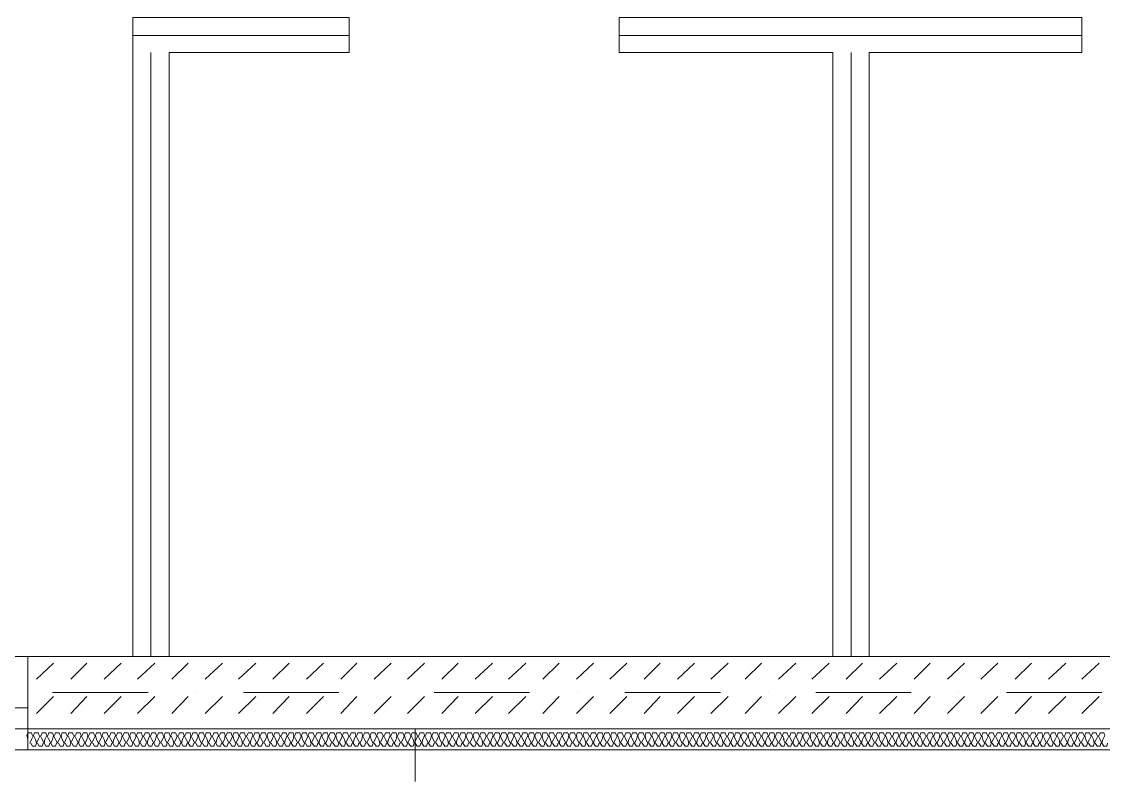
# Model space of a CAD drawing. Header units: millimetres. Extents: x 440 to 72591, y -28954 to 25941.
# Drawn here: x 21441 to 25041, y 6913 to 9442 of the extents above; entities that cross this region are included whole.
import ezdxf

# ---------------------------------------------------------------- set-up
doc = ezdxf.new("R2010")
doc.units = ezdxf.units.MM
doc.layers.add('podkład', color=7, linetype='Continuous')

msp = doc.modelspace()

# ---------------------------------------------------------------- linework, layer by layer
at = {"layer": 'podkład', "color": 7, "lineweight": 5, "transparency": 33554572}
for points in [[(18480.1, 7658.9), (18480.1, 7585.8), (19210.3, 7585.8), (19210.3, 7516), (20000.9, 7516), (20000.9, 7017.5), (26779.8, 7017.5), (26779.8, 13018.4), (27179.8, 13018.4), (27179.8, 21197.5), (22941.1, 21197.5)], [(20661.4, 7328.7), (21461.5, 7328.7)], [(20661.4, 7157.2), (21461.5, 7157.2)], [(21391.6, 7157.2), (21391.6, 7087.4), (21461.5, 7087.4), (21461.5, 7017.5), (21061.4, 7017.5)]]:
    msp.add_lwpolyline(points, dxfattribs=at)
at = {"layer": 'podkład', "color": 1, "lineweight": 5, "transparency": 33554572}
for points in [[(23531.7, 15126.7), (26871.9, 15126.7), (26871.9, 20886.3), (22941.1, 20886.3), (22941.1, 21127.6), (27110, 21127.6), (27110, 13088.3), (26709.9, 13088.3), (26709.9, 7087.4), (21461.5, 7087.4), (21461.5, 7328.7), (26471.8, 7328.7), (26471.8, 13088.3), (23280.8, 13085.1), (23280.8, 12764.4), (22442.6, 12764.4), (22442.6, 13085.1), (21810.7, 13088.3)], [(21931.4, 7328.7), (21931.4, 9338.5), (22531.5, 9338.5), (22531.5, 9456), (21810.7, 9456), (21810.7, 7328.7)], [(24141.3, 7328.7), (24141.3, 9338.5), (23430, 9338.5), (23430, 9456), (24970, 9456), (24970, 9338.5), (24261.9, 9338.5), (24261.9, 7328.7)]]:
    msp.add_lwpolyline(points, dxfattribs=at)
at = {"layer": 'podkład', "color": 8, "lineweight": 5, "true_color": 0x808080, "transparency": 33554572}
for points in [[(21810.7, 9395.7), (22531.5, 9395.7)], [(23430, 9395.7), (24970, 9395.7)], [(21871.1, 9338.5), (21871.1, 7328.7)], [(24201.6, 9338.5), (24201.6, 7328.7)], [(21490.1, 7252.5), (21547.2, 7306.4)], [(21604.4, 7252.5), (21658.3, 7306.4)], [(21715.5, 7252.5), (21772.6, 7306.4)], [(21826.6, 7252.5), (21883.8, 7306.4)], [(21940.9, 7252.5), (21994.9, 7306.4)], [(22052.1, 7252.5), (22109.2, 7306.4)], [(22163.2, 7252.5), (22220.3, 7306.4)], [(22277.5, 7252.5), (22331.5, 7306.4)], [(22388.6, 7252.5), (22445.8, 7306.4)], [(22502.9, 7252.5), (22556.9, 7306.4)], [(22614, 7252.5), (22671.2, 7306.4)], [(22725.2, 7252.5), (22782.3, 7306.4)], [(22839.5, 7252.5), (22893.5, 7306.4)], [(22950.6, 7252.5), (23007.8, 7306.4)], [(23061.7, 7252.5), (23118.9, 7306.4)], [(23176, 7252.5), (23230, 7306.4)], [(23287.2, 7252.5), (23344.3, 7306.4)], [(23398.3, 7252.5), (23455.4, 7306.4)], [(23512.6, 7252.5), (23566.6, 7306.4)], [(23623.7, 7252.5), (23680.9, 7306.4)], [(23734.9, 7252.5), (23792, 7306.4)], [(23849.2, 7252.5), (23903.1, 7306.4)], [(23960.3, 7252.5), (24017.4, 7306.4)], [(24071.4, 7252.5), (24128.6, 7306.4)], [(24185.7, 7252.5), (24239.7, 7306.4)], [(24296.8, 7252.5), (24354, 7306.4)], [(24411.2, 7252.5), (24465.1, 7306.4)], [(24522.3, 7252.5), (24579.4, 7306.4)], [(24633.4, 7252.5), (24690.6, 7306.4)], [(24747.7, 7252.5), (24801.7, 7306.4)], [(24858.8, 7252.5), (24916, 7306.4)], [(24970, 7252.5), (25027.1, 7306.4)], [(21490.1, 7138.2), (21547.2, 7195.3)], [(21604.4, 7138.2), (21658.3, 7195.3)], [(21715.5, 7138.2), (21772.6, 7195.3)], [(21826.6, 7138.2), (21883.8, 7195.3)], [(21940.9, 7138.2), (21994.9, 7195.3)], [(22052.1, 7138.2), (22109.2, 7195.3)], [(22163.2, 7138.2), (22220.3, 7195.3)], [(22277.5, 7138.2), (22331.5, 7195.3)], [(22388.6, 7138.2), (22445.8, 7195.3)], [(22502.9, 7138.2), (22556.9, 7195.3)], [(22614, 7138.2), (22671.2, 7195.3)], [(22725.2, 7138.2), (22782.3, 7195.3)], [(22839.5, 7138.2), (22893.5, 7195.3)], [(22950.6, 7138.2), (23007.8, 7195.3)], [(23061.7, 7138.2), (23118.9, 7195.3)], [(23176, 7138.2), (23230, 7195.3)], [(23287.2, 7138.2), (23344.3, 7195.3)], [(23398.3, 7138.2), (23455.4, 7195.3)], [(23512.6, 7138.2), (23566.6, 7195.3)], [(23623.7, 7138.2), (23680.9, 7195.3)], [(23734.9, 7138.2), (23792, 7195.3)], [(23849.2, 7138.2), (23903.1, 7195.3)], [(23960.3, 7138.2), (24017.4, 7195.3)], [(24071.4, 7138.2), (24128.6, 7195.3)], [(24185.7, 7138.2), (24239.7, 7195.3)], [(24296.8, 7138.2), (24354, 7195.3)], [(24411.2, 7138.2), (24465.1, 7195.3)], [(24522.3, 7138.2), (24579.4, 7195.3)], [(24633.4, 7138.2), (24690.6, 7195.3)], [(24747.7, 7138.2), (24801.7, 7195.3)], [(24858.8, 7138.2), (24916, 7195.3)], [(24970, 7138.2), (25027.1, 7195.3)]]:
    msp.add_lwpolyline(points, dxfattribs=at)
at = {"layer": 'podkład', "color": 6, "lineweight": 5, "transparency": 33554572}
for points in [[(21544, 7208), (21861.5, 7208)], [(22020.3, 7208), (22020.3, 7208)], [(22179.1, 7208), (22496.6, 7208)], [(22655.3, 7208), (22655.3, 7208)], [(22814.1, 7208), (23131.6, 7208)], [(23290.3, 7208), (23290.3, 7208)], [(23449.1, 7208), (23766.6, 7208)], [(23925.4, 7208), (23925.4, 7208)], [(24084.1, 7208), (24401.6, 7208)], [(24560.4, 7208), (24560.4, 7208)], [(24719.1, 7208), (25036.6, 7208)]]:
    msp.add_lwpolyline(points, dxfattribs=at)
at = {"layer": 'podkład', "color": 4, "lineweight": 5, "transparency": 33554572}
for points in [[(21461.5, 7052.4), (21458.3, 7065.1), (21461.5, 7074.7), (21474.2, 7074.7), (21477.4, 7065.1)], [(21471, 7039.7), (21477.4, 7030.2), (21486.9, 7030.2), (21490.1, 7039.7), (21486.9, 7052.4), (21480.5, 7065.1), (21474.2, 7052.4), (21467.8, 7039.7)], [(21499.6, 7065.1), (21496.4, 7074.7), (21483.7, 7074.7), (21480.5, 7065.1)], [(21534.5, 7039.7), (21531.3, 7030.2), (21521.8, 7030.2), (21515.5, 7039.7), (21509.1, 7052.4), (21502.8, 7065.1), (21496.4, 7052.4), (21490.1, 7039.7)], [(21515.5, 7039.7), (21518.6, 7052.4), (21525, 7065.1), (21521.8, 7074.7), (21509.1, 7074.7), (21505.9, 7065.1)], [(21525, 7065.1), (21531.3, 7052.4), (21537.7, 7039.7), (21544, 7030.2), (21553.6, 7030.2), (21556.7, 7039.7)], [(21537.7, 7039.7), (21544, 7052.4), (21547.2, 7065.1), (21544, 7074.7), (21531.3, 7074.7), (21528.2, 7065.1)], [(21547.2, 7065.1), (21553.6, 7052.4), (21559.9, 7039.7), (21566.3, 7052.4), (21572.6, 7065.1), (21575.8, 7052.4), (21582.1, 7039.7), (21579, 7030.2), (21569.4, 7030.2), (21563.1, 7039.7)], [(21569.4, 7065.1), (21566.3, 7074.7), (21553.6, 7074.7), (21550.4, 7065.1)], [(21591.7, 7065.1), (21588.5, 7074.7), (21575.8, 7074.7), (21572.6, 7065.1)], [(21585.3, 7039.7), (21591.7, 7030.2), (21601.2, 7030.2), (21604.4, 7039.7), (21601.2, 7052.4), (21594.8, 7065.1), (21588.5, 7052.4), (21582.1, 7039.7)], [(21613.9, 7065.1), (21610.7, 7074.7), (21598, 7074.7), (21594.8, 7065.1)], [(21648.8, 7039.7), (21645.6, 7030.2), (21636.1, 7030.2), (21629.8, 7039.7), (21623.4, 7052.4), (21617.1, 7065.1), (21610.7, 7052.4), (21604.4, 7039.7)], [(21629.8, 7039.7), (21632.9, 7052.4), (21639.3, 7065.1), (21636.1, 7074.7), (21623.4, 7074.7), (21620.2, 7065.1)], [(21639.3, 7065.1), (21645.6, 7052.4), (21652, 7039.7), (21658.3, 7030.2), (21667.9, 7030.2), (21671, 7039.7)], [(21652, 7039.7), (21658.3, 7052.4), (21661.5, 7065.1), (21658.3, 7074.7), (21645.6, 7074.7), (21642.5, 7065.1)], [(21661.5, 7065.1), (21667.9, 7052.4), (21674.2, 7039.7), (21680.6, 7052.4), (21686.9, 7065.1), (21690.1, 7052.4), (21696.4, 7039.7), (21693.3, 7030.2), (21683.7, 7030.2), (21677.4, 7039.7)], [(21683.7, 7065.1), (21680.6, 7074.7), (21667.9, 7074.7), (21664.7, 7065.1)], [(21706, 7065.1), (21702.8, 7074.7), (21690.1, 7074.7), (21686.9, 7065.1)], [(21699.6, 7039.7), (21706, 7030.2), (21715.5, 7030.2), (21718.7, 7039.7), (21715.5, 7052.4), (21709.1, 7065.1), (21702.8, 7052.4), (21696.4, 7039.7)], [(21728.2, 7065.1), (21725, 7074.7), (21712.3, 7074.7), (21709.1, 7065.1)], [(21763.1, 7039.7), (21759.9, 7030.2), (21750.4, 7030.2), (21744.1, 7039.7), (21737.7, 7052.4), (21731.4, 7065.1), (21725, 7052.4), (21718.7, 7039.7)], [(21744.1, 7039.7), (21747.2, 7052.4), (21753.6, 7065.1), (21750.4, 7074.7), (21737.7, 7074.7), (21734.5, 7065.1)], [(21753.6, 7065.1), (21759.9, 7052.4), (21766.3, 7039.7), (21772.6, 7030.2), (21782.2, 7030.2), (21785.3, 7039.7)], [(21766.3, 7039.7), (21772.6, 7052.4), (21775.8, 7065.1), (21772.6, 7074.7), (21759.9, 7074.7), (21756.8, 7065.1)], [(21775.8, 7065.1), (21782.2, 7052.4), (21788.5, 7039.7), (21794.9, 7052.4), (21801.2, 7065.1), (21804.4, 7052.4), (21810.7, 7039.7), (21807.6, 7030.2), (21798, 7030.2), (21791.7, 7039.7)], [(21798, 7065.1), (21794.9, 7074.7), (21782.2, 7074.7), (21779, 7065.1)], [(21820.3, 7065.1), (21817.1, 7074.7), (21804.4, 7074.7), (21801.2, 7065.1)], [(21813.9, 7039.7), (21820.3, 7030.2), (21829.8, 7030.2), (21833, 7039.7), (21829.8, 7052.4), (21823.4, 7065.1), (21817.1, 7052.4), (21810.7, 7039.7)], [(21842.5, 7065.1), (21839.3, 7074.7), (21826.6, 7074.7), (21823.4, 7065.1)], [(21877.4, 7039.7), (21874.2, 7030.2), (21864.7, 7030.2), (21858.4, 7039.7), (21852, 7052.4), (21845.7, 7065.1), (21839.3, 7052.4), (21833, 7039.7)], [(21858.4, 7039.7), (21861.5, 7052.4), (21867.9, 7065.1), (21864.7, 7074.7), (21852, 7074.7), (21848.8, 7065.1)], [(21867.9, 7065.1), (21874.2, 7052.4), (21880.6, 7039.7), (21886.9, 7030.2), (21896.5, 7030.2), (21899.6, 7039.7)], [(21880.6, 7039.7), (21886.9, 7052.4), (21890.1, 7065.1), (21886.9, 7074.7), (21874.2, 7074.7), (21871.1, 7065.1)], [(21890.1, 7065.1), (21896.5, 7052.4), (21902.8, 7039.7), (21909.2, 7052.4), (21915.5, 7065.1), (21918.7, 7052.4), (21925, 7039.7), (21921.9, 7030.2), (21912.3, 7030.2), (21906, 7039.7)], [(21912.3, 7065.1), (21909.2, 7074.7), (21896.5, 7074.7), (21893.3, 7065.1)], [(21934.6, 7065.1), (21931.4, 7074.7), (21918.7, 7074.7), (21915.5, 7065.1)], [(21928.2, 7039.7), (21934.6, 7030.2), (21944.1, 7030.2), (21947.3, 7039.7), (21944.1, 7052.4), (21937.7, 7065.1), (21931.4, 7052.4), (21925, 7039.7)], [(21956.8, 7065.1), (21953.6, 7074.7), (21940.9, 7074.7), (21937.7, 7065.1)], [(21991.7, 7039.7), (21988.6, 7030.2), (21979, 7030.2), (21972.7, 7039.7), (21966.3, 7052.4), (21960, 7065.1), (21953.6, 7052.4), (21947.3, 7039.7)], [(21972.7, 7039.7), (21975.9, 7052.4), (21982.2, 7065.1), (21979, 7074.7), (21966.3, 7074.7), (21963.2, 7065.1)], [(21982.2, 7065.1), (21988.6, 7052.4), (21994.9, 7039.7), (22001.3, 7030.2), (22010.8, 7030.2), (22014, 7039.7)], [(21994.9, 7039.7), (22001.3, 7052.4), (22004.4, 7065.1), (22001.3, 7074.7), (21988.6, 7074.7), (21985.4, 7065.1)], [(22004.4, 7065.1), (22010.8, 7052.4), (22017.1, 7039.7), (22023.5, 7052.4), (22029.8, 7065.1), (22033, 7052.4), (22039.4, 7039.7), (22036.2, 7030.2), (22026.7, 7030.2), (22020.3, 7039.7)], [(22026.7, 7065.1), (22023.5, 7074.7), (22010.8, 7074.7), (22007.6, 7065.1)], [(22048.9, 7065.1), (22045.7, 7074.7), (22033, 7074.7), (22029.8, 7065.1)], [(22042.5, 7039.7), (22048.9, 7030.2), (22058.4, 7030.2), (22061.6, 7039.7), (22058.4, 7052.4), (22052.1, 7065.1), (22045.7, 7052.4), (22039.4, 7039.7)], [(22071.1, 7065.1), (22067.9, 7074.7), (22055.2, 7074.7), (22052.1, 7065.1)], [(22106, 7039.7), (22102.9, 7030.2), (22093.3, 7030.2), (22087, 7039.7), (22080.6, 7052.4), (22074.3, 7065.1), (22067.9, 7052.4), (22061.6, 7039.7)], [(22087, 7039.7), (22090.2, 7052.4), (22096.5, 7065.1), (22093.3, 7074.7), (22080.6, 7074.7), (22077.5, 7065.1)], [(22096.5, 7065.1), (22102.9, 7052.4), (22109.2, 7039.7), (22115.6, 7030.2), (22125.1, 7030.2), (22128.3, 7039.7)], [(22109.2, 7039.7), (22115.6, 7052.4), (22118.7, 7065.1), (22115.6, 7074.7), (22102.9, 7074.7), (22099.7, 7065.1)], [(22118.7, 7065.1), (22125.1, 7052.4), (22131.4, 7039.7), (22137.8, 7052.4), (22144.1, 7065.1), (22147.3, 7052.4), (22153.7, 7039.7), (22150.5, 7030.2), (22141, 7030.2), (22134.6, 7039.7)], [(22141, 7065.1), (22137.8, 7074.7), (22125.1, 7074.7), (22121.9, 7065.1)], [(22163.2, 7065.1), (22160, 7074.7), (22147.3, 7074.7), (22144.1, 7065.1)], [(22156.8, 7039.7), (22163.2, 7030.2), (22172.7, 7030.2), (22175.9, 7039.7), (22172.7, 7052.4), (22166.4, 7065.1), (22160, 7052.4), (22153.7, 7039.7)], [(22185.4, 7065.1), (22182.2, 7074.7), (22169.5, 7074.7), (22166.4, 7065.1)], [(22220.3, 7039.7), (22217.2, 7030.2), (22207.6, 7030.2), (22201.3, 7039.7), (22194.9, 7052.4), (22188.6, 7065.1), (22182.2, 7052.4), (22175.9, 7039.7)], [(22201.3, 7039.7), (22204.5, 7052.4), (22210.8, 7065.1), (22207.6, 7074.7), (22194.9, 7074.7), (22191.8, 7065.1)], [(22210.8, 7065.1), (22217.2, 7052.4), (22223.5, 7039.7), (22229.9, 7030.2), (22239.4, 7030.2), (22242.6, 7039.7)], [(22223.5, 7039.7), (22229.9, 7052.4), (22233, 7065.1), (22229.9, 7074.7), (22217.2, 7074.7), (22214, 7065.1)], [(22233, 7065.1), (22239.4, 7052.4), (22245.7, 7039.7), (22252.1, 7052.4), (22258.4, 7065.1), (22261.6, 7052.4), (22268, 7039.7), (22264.8, 7030.2), (22255.3, 7030.2), (22248.9, 7039.7)], [(22255.3, 7065.1), (22252.1, 7074.7), (22239.4, 7074.7), (22236.2, 7065.1)], [(22277.5, 7065.1), (22274.3, 7074.7), (22261.6, 7074.7), (22258.4, 7065.1)], [(22271.1, 7039.7), (22277.5, 7030.2), (22287, 7030.2), (22290.2, 7039.7), (22287, 7052.4), (22280.7, 7065.1), (22274.3, 7052.4), (22268, 7039.7)], [(22299.7, 7065.1), (22296.5, 7074.7), (22283.8, 7074.7), (22280.7, 7065.1)], [(22334.6, 7039.7), (22331.5, 7030.2), (22321.9, 7030.2), (22315.6, 7039.7), (22309.2, 7052.4), (22302.9, 7065.1), (22296.5, 7052.4), (22290.2, 7039.7)], [(22315.6, 7039.7), (22318.8, 7052.4), (22325.1, 7065.1), (22321.9, 7074.7), (22309.2, 7074.7), (22306.1, 7065.1)], [(22325.1, 7065.1), (22331.5, 7052.4), (22337.8, 7039.7), (22344.2, 7030.2), (22353.7, 7030.2), (22356.9, 7039.7)], [(22337.8, 7039.7), (22344.2, 7052.4), (22347.3, 7065.1), (22344.2, 7074.7), (22331.5, 7074.7), (22328.3, 7065.1)], [(22347.3, 7065.1), (22353.7, 7052.4), (22360, 7039.7), (22366.4, 7052.4), (22372.7, 7065.1), (22375.9, 7052.4), (22382.3, 7039.7), (22379.1, 7030.2), (22369.6, 7030.2), (22363.2, 7039.7)], [(22369.6, 7065.1), (22366.4, 7074.7), (22353.7, 7074.7), (22350.5, 7065.1)], [(22391.8, 7065.1), (22388.6, 7074.7), (22375.9, 7074.7), (22372.7, 7065.1)], [(22385.4, 7039.7), (22391.8, 7030.2), (22401.3, 7030.2), (22404.5, 7039.7), (22401.3, 7052.4), (22395, 7065.1), (22388.6, 7052.4), (22382.3, 7039.7)], [(22414, 7065.1), (22410.8, 7074.7), (22398.1, 7074.7), (22395, 7065.1)], [(22448.9, 7039.7), (22445.8, 7030.2), (22436.2, 7030.2), (22429.9, 7039.7), (22423.5, 7052.4), (22417.2, 7065.1), (22410.8, 7052.4), (22404.5, 7039.7)], [(22429.9, 7039.7), (22433.1, 7052.4), (22439.4, 7065.1), (22436.2, 7074.7), (22423.5, 7074.7), (22420.4, 7065.1)], [(22439.4, 7065.1), (22445.8, 7052.4), (22452.1, 7039.7), (22458.5, 7030.2), (22468, 7030.2), (22471.2, 7039.7)], [(22452.1, 7039.7), (22458.5, 7052.4), (22461.6, 7065.1), (22458.5, 7074.7), (22445.8, 7074.7), (22442.6, 7065.1)], [(22461.6, 7065.1), (22468, 7052.4), (22474.3, 7039.7), (22480.7, 7052.4), (22487, 7065.1), (22490.2, 7052.4), (22496.6, 7039.7), (22493.4, 7030.2), (22483.9, 7030.2), (22477.5, 7039.7)], [(22483.9, 7065.1), (22480.7, 7074.7), (22468, 7074.7), (22464.8, 7065.1)], [(22506.1, 7065.1), (22502.9, 7074.7), (22490.2, 7074.7), (22487, 7065.1)], [(22499.7, 7039.7), (22506.1, 7030.2), (22515.6, 7030.2), (22518.8, 7039.7), (22515.6, 7052.4), (22509.3, 7065.1), (22502.9, 7052.4), (22496.6, 7039.7)], [(22528.3, 7065.1), (22525.1, 7074.7), (22512.4, 7074.7), (22509.3, 7065.1)], [(22563.2, 7039.7), (22560.1, 7030.2), (22550.5, 7030.2), (22544.2, 7039.7), (22537.8, 7052.4), (22531.5, 7065.1), (22525.1, 7052.4), (22518.8, 7039.7)], [(22544.2, 7039.7), (22547.4, 7052.4), (22553.7, 7065.1), (22550.5, 7074.7), (22537.8, 7074.7), (22534.7, 7065.1)], [(22553.7, 7065.1), (22560.1, 7052.4), (22566.4, 7039.7), (22572.8, 7030.2), (22582.3, 7030.2), (22585.5, 7039.7)], [(22566.4, 7039.7), (22572.8, 7052.4), (22575.9, 7065.1), (22572.8, 7074.7), (22560.1, 7074.7), (22556.9, 7065.1)], [(22575.9, 7065.1), (22582.3, 7052.4), (22588.6, 7039.7), (22595, 7052.4), (22601.3, 7065.1), (22604.5, 7052.4), (22610.9, 7039.7), (22607.7, 7030.2), (22598.2, 7030.2), (22591.8, 7039.7)], [(22598.2, 7065.1), (22595, 7074.7), (22582.3, 7074.7), (22579.1, 7065.1)], [(22620.4, 7065.1), (22617.2, 7074.7), (22604.5, 7074.7), (22601.3, 7065.1)], [(22614, 7039.7), (22620.4, 7030.2), (22629.9, 7030.2), (22633.1, 7039.7), (22629.9, 7052.4), (22623.6, 7065.1), (22617.2, 7052.4), (22610.9, 7039.7)], [(22642.6, 7065.1), (22639.4, 7074.7), (22626.7, 7074.7), (22623.6, 7065.1)], [(22677.5, 7039.7), (22674.4, 7030.2), (22664.8, 7030.2), (22658.5, 7039.7), (22652.1, 7052.4), (22645.8, 7065.1), (22639.4, 7052.4), (22633.1, 7039.7)], [(22658.5, 7039.7), (22661.7, 7052.4), (22668, 7065.1), (22664.8, 7074.7), (22652.1, 7074.7), (22649, 7065.1)], [(22668, 7065.1), (22674.4, 7052.4), (22680.7, 7039.7), (22687.1, 7030.2), (22696.6, 7030.2), (22699.8, 7039.7)], [(22680.7, 7039.7), (22687.1, 7052.4), (22690.2, 7065.1), (22687.1, 7074.7), (22674.4, 7074.7), (22671.2, 7065.1)], [(22690.2, 7065.1), (22696.6, 7052.4), (22702.9, 7039.7), (22709.3, 7052.4), (22715.6, 7065.1), (22718.8, 7052.4), (22725.2, 7039.7), (22722, 7030.2), (22712.5, 7030.2), (22706.1, 7039.7)], [(22712.5, 7065.1), (22709.3, 7074.7), (22696.6, 7074.7), (22693.4, 7065.1)], [(22734.7, 7065.1), (22731.5, 7074.7), (22718.8, 7074.7), (22715.6, 7065.1)], [(22728.4, 7039.7), (22734.7, 7030.2), (22744.2, 7030.2), (22747.4, 7039.7), (22744.2, 7052.4), (22737.9, 7065.1), (22731.5, 7052.4), (22725.2, 7039.7)], [(22756.9, 7065.1), (22753.8, 7074.7), (22741.1, 7074.7), (22737.9, 7065.1)], [(22791.9, 7039.7), (22788.7, 7030.2), (22779.2, 7030.2), (22772.8, 7039.7), (22766.5, 7052.4), (22760.1, 7065.1), (22753.8, 7052.4), (22747.4, 7039.7)], [(22750.6, 7087.4), (22750.6, 6912.7)], [(22772.8, 7039.7), (22776, 7052.4), (22782.3, 7065.1), (22779.2, 7074.7), (22766.5, 7074.7), (22763.3, 7065.1)], [(22782.3, 7065.1), (22788.7, 7052.4), (22795, 7039.7), (22801.4, 7030.2), (22810.9, 7030.2), (22814.1, 7039.7)], [(22795, 7039.7), (22801.4, 7052.4), (22804.6, 7065.1), (22801.4, 7074.7), (22788.7, 7074.7), (22785.5, 7065.1)], [(22804.6, 7065.1), (22810.9, 7052.4), (22817.3, 7039.7), (22823.6, 7052.4), (22830, 7065.1), (22833.1, 7052.4), (22839.5, 7039.7), (22836.3, 7030.2), (22826.8, 7030.2), (22820.4, 7039.7)], [(22826.8, 7065.1), (22823.6, 7074.7), (22810.9, 7074.7), (22807.7, 7065.1)], [(22849, 7065.1), (22845.8, 7074.7), (22833.1, 7074.7), (22830, 7065.1)], [(22842.7, 7039.7), (22849, 7030.2), (22858.5, 7030.2), (22861.7, 7039.7), (22858.5, 7052.4), (22852.2, 7065.1), (22845.8, 7052.4), (22839.5, 7039.7)], [(22871.2, 7065.1), (22868.1, 7074.7), (22855.4, 7074.7), (22852.2, 7065.1)], [(22906.2, 7039.7), (22903, 7030.2), (22893.5, 7030.2), (22887.1, 7039.7), (22880.8, 7052.4), (22874.4, 7065.1), (22868.1, 7052.4), (22861.7, 7039.7)], [(22887.1, 7039.7), (22890.3, 7052.4), (22896.6, 7065.1), (22893.5, 7074.7), (22880.8, 7074.7), (22877.6, 7065.1)], [(22896.6, 7065.1), (22903, 7052.4), (22909.3, 7039.7), (22915.7, 7030.2), (22925.2, 7030.2), (22928.4, 7039.7)], [(22909.3, 7039.7), (22915.7, 7052.4), (22918.9, 7065.1), (22915.7, 7074.7), (22903, 7074.7), (22899.8, 7065.1)], [(22918.9, 7065.1), (22925.2, 7052.4), (22931.6, 7039.7), (22937.9, 7052.4), (22944.3, 7065.1), (22947.4, 7052.4), (22953.8, 7039.7), (22950.6, 7030.2), (22941.1, 7030.2), (22934.7, 7039.7)], [(22941.1, 7065.1), (22937.9, 7074.7), (22925.2, 7074.7), (22922, 7065.1)], [(22963.3, 7065.1), (22960.1, 7074.7), (22947.4, 7074.7), (22944.3, 7065.1)], [(22957, 7039.7), (22963.3, 7030.2), (22972.8, 7030.2), (22976, 7039.7), (22972.8, 7052.4), (22966.5, 7065.1), (22960.1, 7052.4), (22953.8, 7039.7)], [(22985.5, 7065.1), (22982.4, 7074.7), (22969.7, 7074.7), (22966.5, 7065.1)], [(23020.5, 7039.7), (23017.3, 7030.2), (23007.8, 7030.2), (23001.4, 7039.7), (22995.1, 7052.4), (22988.7, 7065.1), (22982.4, 7052.4), (22976, 7039.7)], [(23001.4, 7039.7), (23004.6, 7052.4), (23010.9, 7065.1), (23007.8, 7074.7), (22995.1, 7074.7), (22991.9, 7065.1)], [(23010.9, 7065.1), (23017.3, 7052.4), (23023.6, 7039.7), (23030, 7030.2), (23039.5, 7030.2), (23042.7, 7039.7)], [(23023.6, 7039.7), (23030, 7052.4), (23033.2, 7065.1), (23030, 7074.7), (23017.3, 7074.7), (23014.1, 7065.1)], [(23033.2, 7065.1), (23039.5, 7052.4), (23045.9, 7039.7), (23052.2, 7052.4), (23058.6, 7065.1), (23061.7, 7052.4), (23068.1, 7039.7), (23064.9, 7030.2), (23055.4, 7030.2), (23049, 7039.7)], [(23055.4, 7065.1), (23052.2, 7074.7), (23039.5, 7074.7), (23036.3, 7065.1)], [(23077.6, 7065.1), (23074.4, 7074.7), (23061.7, 7074.7), (23058.6, 7065.1)], [(23071.3, 7039.7), (23077.6, 7030.2), (23087.1, 7030.2), (23090.3, 7039.7), (23087.1, 7052.4), (23080.8, 7065.1), (23074.4, 7052.4), (23068.1, 7039.7)], [(23099.8, 7065.1), (23096.7, 7074.7), (23084, 7074.7), (23080.8, 7065.1)], [(23134.8, 7039.7), (23131.6, 7030.2), (23122.1, 7030.2), (23115.7, 7039.7), (23109.4, 7052.4), (23103, 7065.1), (23096.7, 7052.4), (23090.3, 7039.7)], [(23115.7, 7039.7), (23118.9, 7052.4), (23125.2, 7065.1), (23122.1, 7074.7), (23109.4, 7074.7), (23106.2, 7065.1)], [(23125.2, 7065.1), (23131.6, 7052.4), (23137.9, 7039.7), (23144.3, 7030.2), (23153.8, 7030.2), (23157, 7039.7)], [(23137.9, 7039.7), (23144.3, 7052.4), (23147.5, 7065.1), (23144.3, 7074.7), (23131.6, 7074.7), (23128.4, 7065.1)], [(23147.5, 7065.1), (23153.8, 7052.4), (23160.2, 7039.7), (23166.5, 7052.4), (23172.9, 7065.1), (23176, 7052.4), (23182.4, 7039.7), (23179.2, 7030.2), (23169.7, 7030.2), (23163.3, 7039.7)], [(23169.7, 7065.1), (23166.5, 7074.7), (23153.8, 7074.7), (23150.6, 7065.1)], [(23191.9, 7065.1), (23188.7, 7074.7), (23176, 7074.7), (23172.9, 7065.1)], [(23185.6, 7039.7), (23191.9, 7030.2), (23201.4, 7030.2), (23204.6, 7039.7), (23201.4, 7052.4), (23195.1, 7065.1), (23188.7, 7052.4), (23182.4, 7039.7)], [(23214.1, 7065.1), (23211, 7074.7), (23198.3, 7074.7), (23195.1, 7065.1)], [(23249.1, 7039.7), (23245.9, 7030.2), (23236.4, 7030.2), (23230, 7039.7), (23223.7, 7052.4), (23217.3, 7065.1), (23211, 7052.4), (23204.6, 7039.7)], [(23230, 7039.7), (23233.2, 7052.4), (23239.5, 7065.1), (23236.4, 7074.7), (23223.7, 7074.7), (23220.5, 7065.1)], [(23239.5, 7065.1), (23245.9, 7052.4), (23252.2, 7039.7), (23258.6, 7030.2), (23268.1, 7030.2), (23271.3, 7039.7)], [(23252.2, 7039.7), (23258.6, 7052.4), (23261.8, 7065.1), (23258.6, 7074.7), (23245.9, 7074.7), (23242.7, 7065.1)], [(23261.8, 7065.1), (23268.1, 7052.4), (23274.5, 7039.7), (23280.8, 7052.4), (23287.2, 7065.1), (23290.3, 7052.4), (23296.7, 7039.7), (23293.5, 7030.2), (23284, 7030.2), (23277.6, 7039.7)], [(23284, 7065.1), (23280.8, 7074.7), (23268.1, 7074.7), (23264.9, 7065.1)], [(23306.2, 7065.1), (23303, 7074.7), (23290.3, 7074.7), (23287.2, 7065.1)], [(23299.9, 7039.7), (23306.2, 7030.2), (23315.7, 7030.2), (23318.9, 7039.7), (23315.7, 7052.4), (23309.4, 7065.1), (23303, 7052.4), (23296.7, 7039.7)], [(23328.4, 7065.1), (23325.3, 7074.7), (23312.6, 7074.7), (23309.4, 7065.1)], [(23363.4, 7039.7), (23360.2, 7030.2), (23350.7, 7030.2), (23344.3, 7039.7), (23338, 7052.4), (23331.6, 7065.1), (23325.3, 7052.4), (23318.9, 7039.7)], [(23344.3, 7039.7), (23347.5, 7052.4), (23353.8, 7065.1), (23350.7, 7074.7), (23338, 7074.7), (23334.8, 7065.1)], [(23353.8, 7065.1), (23360.2, 7052.4), (23366.5, 7039.7), (23372.9, 7030.2), (23382.4, 7030.2), (23385.6, 7039.7)], [(23366.5, 7039.7), (23372.9, 7052.4), (23376.1, 7065.1), (23372.9, 7074.7), (23360.2, 7074.7), (23357, 7065.1)], [(23376.1, 7065.1), (23382.4, 7052.4), (23388.8, 7039.7), (23395.1, 7052.4), (23401.5, 7065.1), (23404.6, 7052.4), (23411, 7039.7), (23407.8, 7030.2), (23398.3, 7030.2), (23391.9, 7039.7)], [(23398.3, 7065.1), (23395.1, 7074.7), (23382.4, 7074.7), (23379.2, 7065.1)], [(23420.5, 7065.1), (23417.3, 7074.7), (23404.6, 7074.7), (23401.5, 7065.1)], [(23414.2, 7039.7), (23420.5, 7030.2), (23430, 7030.2), (23433.2, 7039.7), (23430, 7052.4), (23423.7, 7065.1), (23417.3, 7052.4), (23411, 7039.7)], [(23442.7, 7065.1), (23439.6, 7074.7), (23426.9, 7074.7), (23423.7, 7065.1)], [(23477.7, 7039.7), (23474.5, 7030.2), (23465, 7030.2), (23458.6, 7039.7), (23452.3, 7052.4), (23445.9, 7065.1), (23439.6, 7052.4), (23433.2, 7039.7)], [(23458.6, 7039.7), (23461.8, 7052.4), (23468.1, 7065.1), (23465, 7074.7), (23452.3, 7074.7), (23449.1, 7065.1)], [(23468.1, 7065.1), (23474.5, 7052.4), (23480.8, 7039.7), (23487.2, 7030.2), (23496.7, 7030.2), (23499.9, 7039.7)], [(23480.8, 7039.7), (23487.2, 7052.4), (23490.4, 7065.1), (23487.2, 7074.7), (23474.5, 7074.7), (23471.3, 7065.1)], [(23490.4, 7065.1), (23496.7, 7052.4), (23503.1, 7039.7), (23509.4, 7052.4), (23515.8, 7065.1), (23519, 7052.4), (23525.3, 7039.7), (23522.1, 7030.2), (23512.6, 7030.2), (23506.2, 7039.7)], [(23512.6, 7065.1), (23509.4, 7074.7), (23496.7, 7074.7), (23493.5, 7065.1)], [(23534.8, 7065.1), (23531.7, 7074.7), (23519, 7074.7), (23515.8, 7065.1)], [(23528.5, 7039.7), (23534.8, 7030.2), (23544.4, 7030.2), (23547.5, 7039.7), (23544.4, 7052.4), (23538, 7065.1), (23531.7, 7052.4), (23525.3, 7039.7)], [(23557.1, 7065.1), (23553.9, 7074.7), (23541.2, 7074.7), (23538, 7065.1)], [(23592, 7039.7), (23588.8, 7030.2), (23579.3, 7030.2), (23572.9, 7039.7), (23566.6, 7052.4), (23560.2, 7065.1), (23553.9, 7052.4), (23547.5, 7039.7)], [(23572.9, 7039.7), (23576.1, 7052.4), (23582.5, 7065.1), (23579.3, 7074.7), (23566.6, 7074.7), (23563.4, 7065.1)], [(23582.5, 7065.1), (23588.8, 7052.4), (23595.2, 7039.7), (23601.5, 7030.2), (23611, 7030.2), (23614.2, 7039.7)], [(23595.2, 7039.7), (23601.5, 7052.4), (23604.7, 7065.1), (23601.5, 7074.7), (23588.8, 7074.7), (23585.6, 7065.1)], [(23604.7, 7065.1), (23611, 7052.4), (23617.4, 7039.7), (23623.7, 7052.4), (23630.1, 7065.1), (23633.3, 7052.4), (23639.6, 7039.7), (23636.4, 7030.2), (23626.9, 7030.2), (23620.6, 7039.7)], [(23626.9, 7065.1), (23623.7, 7074.7), (23611, 7074.7), (23607.9, 7065.1)], [(23649.1, 7065.1), (23646, 7074.7), (23633.3, 7074.7), (23630.1, 7065.1)], [(23642.8, 7039.7), (23649.1, 7030.2), (23658.7, 7030.2), (23661.8, 7039.7), (23658.7, 7052.4), (23652.3, 7065.1), (23646, 7052.4), (23639.6, 7039.7)], [(23671.4, 7065.1), (23668.2, 7074.7), (23655.5, 7074.7), (23652.3, 7065.1)], [(23706.3, 7039.7), (23703.1, 7030.2), (23693.6, 7030.2), (23687.2, 7039.7), (23680.9, 7052.4), (23674.5, 7065.1), (23668.2, 7052.4), (23661.8, 7039.7)], [(23687.2, 7039.7), (23690.4, 7052.4), (23696.8, 7065.1), (23693.6, 7074.7), (23680.9, 7074.7), (23677.7, 7065.1)], [(23696.8, 7065.1), (23703.1, 7052.4), (23709.5, 7039.7), (23715.8, 7030.2), (23725.3, 7030.2), (23728.5, 7039.7)], [(23709.5, 7039.7), (23715.8, 7052.4), (23719, 7065.1), (23715.8, 7074.7), (23703.1, 7074.7), (23699.9, 7065.1)], [(23719, 7065.1), (23725.3, 7052.4), (23731.7, 7039.7), (23738, 7052.4), (23744.4, 7065.1), (23747.6, 7052.4), (23753.9, 7039.7), (23750.7, 7030.2), (23741.2, 7030.2), (23734.9, 7039.7)], [(23741.2, 7065.1), (23738, 7074.7), (23725.3, 7074.7), (23722.2, 7065.1)], [(23763.4, 7065.1), (23760.3, 7074.7), (23747.6, 7074.7), (23744.4, 7065.1)], [(23757.1, 7039.7), (23763.4, 7030.2), (23773, 7030.2), (23776.1, 7039.7), (23773, 7052.4), (23766.6, 7065.1), (23760.3, 7052.4), (23753.9, 7039.7)], [(23785.7, 7065.1), (23782.5, 7074.7), (23769.8, 7074.7), (23766.6, 7065.1)], [(23820.6, 7039.7), (23817.4, 7030.2), (23807.9, 7030.2), (23801.5, 7039.7), (23795.2, 7052.4), (23788.8, 7065.1), (23782.5, 7052.4), (23776.1, 7039.7)], [(23801.5, 7039.7), (23804.7, 7052.4), (23811.1, 7065.1), (23807.9, 7074.7), (23795.2, 7074.7), (23792, 7065.1)], [(23811.1, 7065.1), (23817.4, 7052.4), (23823.8, 7039.7), (23830.1, 7030.2), (23839.6, 7030.2), (23842.8, 7039.7)], [(23823.8, 7039.7), (23830.1, 7052.4), (23833.3, 7065.1), (23830.1, 7074.7), (23817.4, 7074.7), (23814.2, 7065.1)], [(23833.3, 7065.1), (23839.6, 7052.4), (23846, 7039.7), (23852.3, 7052.4), (23858.7, 7065.1), (23861.9, 7052.4), (23868.2, 7039.7), (23865, 7030.2), (23855.5, 7030.2), (23849.2, 7039.7)], [(23855.5, 7065.1), (23852.3, 7074.7), (23839.6, 7074.7), (23836.5, 7065.1)], [(23877.7, 7065.1), (23874.6, 7074.7), (23861.9, 7074.7), (23858.7, 7065.1)], [(23871.4, 7039.7), (23877.7, 7030.2), (23887.3, 7030.2), (23890.4, 7039.7), (23887.3, 7052.4), (23880.9, 7065.1), (23874.6, 7052.4), (23868.2, 7039.7)], [(23900, 7065.1), (23896.8, 7074.7), (23884.1, 7074.7), (23880.9, 7065.1)], [(23934.9, 7039.7), (23931.7, 7030.2), (23922.2, 7030.2), (23915.8, 7039.7), (23909.5, 7052.4), (23903.1, 7065.1), (23896.8, 7052.4), (23890.4, 7039.7)], [(23915.8, 7039.7), (23919, 7052.4), (23925.4, 7065.1), (23922.2, 7074.7), (23909.5, 7074.7), (23906.3, 7065.1)], [(23925.4, 7065.1), (23931.7, 7052.4), (23938.1, 7039.7), (23944.4, 7030.2), (23953.9, 7030.2), (23957.1, 7039.7)], [(23938.1, 7039.7), (23944.4, 7052.4), (23947.6, 7065.1), (23944.4, 7074.7), (23931.7, 7074.7), (23928.5, 7065.1)], [(23947.6, 7065.1), (23953.9, 7052.4), (23960.3, 7039.7), (23966.6, 7052.4), (23973, 7065.1), (23979.3, 7052.4), (23976.2, 7052.4), (23982.5, 7039.7), (23979.3, 7030.2), (23969.8, 7030.2), (23963.5, 7039.7)], [(23969.8, 7065.1), (23966.6, 7074.7), (23953.9, 7074.7), (23950.8, 7065.1)], [(23992, 7065.1), (23988.9, 7074.7), (23976.2, 7074.7), (23973, 7065.1)], [(24027, 7039.7), (24023.8, 7030.2), (24014.3, 7030.2), (24007.9, 7039.7), (24001.6, 7052.4), (23995.2, 7065.1), (23988.9, 7052.4), (23982.5, 7039.7)], [(24007.9, 7039.7), (24011.1, 7052.4), (24017.4, 7065.1), (24014.3, 7074.7), (24001.6, 7074.7), (23998.4, 7065.1)], [(24017.4, 7065.1), (24023.8, 7052.4), (24030.1, 7039.7), (24036.5, 7030.2), (24046, 7030.2), (24049.2, 7039.7)], [(24030.1, 7039.7), (24036.5, 7052.4), (24039.7, 7065.1), (24036.5, 7074.7), (24023.8, 7074.7), (24020.6, 7065.1)], [(24039.7, 7065.1), (24046, 7052.4), (24052.4, 7039.7), (24058.7, 7052.4), (24065.1, 7065.1), (24068.2, 7052.4), (24074.6, 7039.7), (24071.4, 7030.2), (24061.9, 7030.2), (24055.5, 7039.7)], [(24061.9, 7065.1), (24058.7, 7074.7), (24046, 7074.7), (24042.8, 7065.1)], [(24084.1, 7065.1), (24080.9, 7074.7), (24068.2, 7074.7), (24065.1, 7065.1)], [(24077.8, 7039.7), (24084.1, 7030.2), (24093.6, 7030.2), (24096.8, 7039.7), (24093.6, 7052.4), (24087.3, 7065.1), (24080.9, 7052.4), (24074.6, 7039.7)], [(24106.3, 7065.1), (24103.2, 7074.7), (24090.5, 7074.7), (24087.3, 7065.1)], [(24141.3, 7039.7), (24138.1, 7030.2), (24128.6, 7030.2), (24122.2, 7039.7), (24115.9, 7052.4), (24109.5, 7065.1), (24103.2, 7052.4), (24096.8, 7039.7)], [(24122.2, 7039.7), (24125.4, 7052.4), (24131.7, 7065.1), (24128.6, 7074.7), (24115.9, 7074.7), (24112.7, 7065.1)], [(24131.7, 7065.1), (24138.1, 7052.4), (24144.4, 7039.7), (24150.8, 7030.2), (24160.3, 7030.2), (24163.5, 7039.7)], [(24144.4, 7039.7), (24150.8, 7052.4), (24154, 7065.1), (24150.8, 7074.7), (24138.1, 7074.7), (24134.9, 7065.1)], [(24154, 7065.1), (24160.3, 7052.4), (24166.7, 7039.7), (24173, 7052.4), (24179.4, 7065.1), (24182.5, 7052.4), (24188.9, 7039.7), (24185.7, 7030.2), (24176.2, 7030.2), (24169.8, 7039.7)], [(24176.2, 7065.1), (24173, 7074.7), (24160.3, 7074.7), (24157.1, 7065.1)], [(24198.4, 7065.1), (24195.2, 7074.7), (24182.5, 7074.7), (24179.4, 7065.1)], [(24192.1, 7039.7), (24198.4, 7030.2), (24207.9, 7030.2), (24211.1, 7039.7), (24207.9, 7052.4), (24201.6, 7065.1), (24195.2, 7052.4), (24188.9, 7039.7)], [(24220.6, 7065.1), (24217.5, 7074.7), (24204.8, 7074.7), (24201.6, 7065.1)], [(24255.6, 7039.7), (24252.4, 7030.2), (24242.9, 7030.2), (24236.5, 7039.7), (24230.2, 7052.4), (24223.8, 7065.1), (24217.5, 7052.4), (24211.1, 7039.7)], [(24236.5, 7039.7), (24239.7, 7052.4), (24246, 7065.1), (24242.9, 7074.7), (24230.2, 7074.7), (24227, 7065.1)], [(24246, 7065.1), (24252.4, 7052.4), (24258.7, 7039.7), (24265.1, 7030.2), (24274.6, 7030.2), (24277.8, 7039.7)], [(24258.7, 7039.7), (24265.1, 7052.4), (24268.3, 7065.1), (24265.1, 7074.7), (24252.4, 7074.7), (24249.2, 7065.1)], [(24268.3, 7065.1), (24274.6, 7052.4), (24281, 7039.7), (24287.3, 7052.4), (24293.7, 7065.1), (24296.8, 7052.4), (24303.2, 7039.7), (24300, 7030.2), (24290.5, 7030.2), (24284.1, 7039.7)], [(24290.5, 7065.1), (24287.3, 7074.7), (24274.6, 7074.7), (24271.4, 7065.1)], [(24312.7, 7065.1), (24309.6, 7074.7), (24296.8, 7074.7), (24293.7, 7065.1)], [(24306.4, 7039.7), (24312.7, 7030.2), (24322.3, 7030.2), (24325.4, 7039.7), (24322.3, 7052.4), (24315.9, 7065.1), (24309.6, 7052.4), (24303.2, 7039.7)], [(24335, 7065.1), (24331.8, 7074.7), (24319.1, 7074.7), (24315.9, 7065.1)], [(24369.9, 7039.7), (24366.7, 7030.2), (24357.2, 7030.2), (24350.8, 7039.7), (24344.5, 7052.4), (24338.1, 7065.1), (24331.8, 7052.4), (24325.4, 7039.7)], [(24350.8, 7039.7), (24354, 7052.4), (24360.4, 7065.1), (24357.2, 7074.7), (24344.5, 7074.7), (24341.3, 7065.1)], [(24360.4, 7065.1), (24366.7, 7052.4), (24373.1, 7039.7), (24379.4, 7030.2), (24388.9, 7030.2), (24392.1, 7039.7)], [(24373.1, 7039.7), (24379.4, 7052.4), (24382.6, 7065.1), (24379.4, 7074.7), (24366.7, 7074.7), (24363.5, 7065.1)], [(24382.6, 7065.1), (24388.9, 7052.4), (24395.3, 7039.7), (24401.6, 7052.4), (24408, 7065.1), (24411.2, 7052.4), (24417.5, 7039.7), (24414.3, 7030.2), (24404.8, 7030.2), (24398.5, 7039.7)], [(24404.8, 7065.1), (24401.6, 7074.7), (24388.9, 7074.7), (24385.8, 7065.1)], [(24427, 7065.1), (24423.9, 7074.7), (24411.2, 7074.7), (24408, 7065.1)], [(24420.7, 7039.7), (24427, 7030.2), (24436.6, 7030.2), (24439.7, 7039.7), (24436.6, 7052.4), (24430.2, 7065.1), (24423.9, 7052.4), (24417.5, 7039.7)], [(24449.3, 7065.1), (24446.1, 7074.7), (24433.4, 7074.7), (24430.2, 7065.1)], [(24484.2, 7039.7), (24481, 7030.2), (24471.5, 7030.2), (24465.1, 7039.7), (24458.8, 7052.4), (24452.4, 7065.1), (24446.1, 7052.4), (24439.7, 7039.7)], [(24465.1, 7039.7), (24468.3, 7052.4), (24474.7, 7065.1), (24471.5, 7074.7), (24458.8, 7074.7), (24455.6, 7065.1)], [(24474.7, 7065.1), (24481, 7052.4), (24487.4, 7039.7), (24493.7, 7030.2), (24503.2, 7030.2), (24506.4, 7039.7)], [(24487.4, 7039.7), (24493.7, 7052.4), (24496.9, 7065.1), (24493.7, 7074.7), (24481, 7074.7), (24477.8, 7065.1)], [(24496.9, 7065.1), (24503.2, 7052.4), (24509.6, 7039.7), (24515.9, 7052.4), (24522.3, 7065.1), (24525.5, 7052.4), (24531.8, 7039.7), (24528.6, 7030.2), (24519.1, 7030.2), (24512.8, 7039.7)], [(24519.1, 7065.1), (24515.9, 7074.7), (24503.2, 7074.7), (24500.1, 7065.1)], [(24541.3, 7065.1), (24538.2, 7074.7), (24525.5, 7074.7), (24522.3, 7065.1)], [(24535, 7039.7), (24541.3, 7030.2), (24550.9, 7030.2), (24554, 7039.7), (24550.9, 7052.4), (24544.5, 7065.1), (24538.2, 7052.4), (24531.8, 7039.7)], [(24563.6, 7065.1), (24560.4, 7074.7), (24547.7, 7074.7), (24544.5, 7065.1)], [(24598.5, 7039.7), (24595.3, 7030.2), (24585.8, 7030.2), (24579.4, 7039.7), (24573.1, 7052.4), (24566.7, 7065.1), (24560.4, 7052.4), (24554, 7039.7)], [(24579.4, 7039.7), (24582.6, 7052.4), (24589, 7065.1), (24585.8, 7074.7), (24573.1, 7074.7), (24569.9, 7065.1)], [(24589, 7065.1), (24595.3, 7052.4), (24601.7, 7039.7), (24608, 7030.2), (24617.5, 7030.2), (24620.7, 7039.7)], [(24601.7, 7039.7), (24608, 7052.4), (24611.2, 7065.1), (24608, 7074.7), (24595.3, 7074.7), (24592.1, 7065.1)], [(24611.2, 7065.1), (24617.5, 7052.4), (24623.9, 7039.7), (24630.2, 7052.4), (24636.6, 7065.1), (24639.8, 7052.4), (24646.1, 7039.7), (24642.9, 7030.2), (24633.4, 7030.2), (24627.1, 7039.7)], [(24633.4, 7065.1), (24630.2, 7074.7), (24617.5, 7074.7), (24614.4, 7065.1)], [(24655.6, 7065.1), (24652.5, 7074.7), (24639.8, 7074.7), (24636.6, 7065.1)], [(24649.3, 7039.7), (24655.6, 7030.2), (24665.2, 7030.2), (24668.3, 7039.7), (24665.2, 7052.4), (24658.8, 7065.1), (24652.5, 7052.4), (24646.1, 7039.7)], [(24677.9, 7065.1), (24674.7, 7074.7), (24662, 7074.7), (24658.8, 7065.1)], [(24712.8, 7039.7), (24709.6, 7030.2), (24700.1, 7030.2), (24693.7, 7039.7), (24687.4, 7052.4), (24681, 7065.1), (24674.7, 7052.4), (24668.3, 7039.7)], [(24693.7, 7039.7), (24696.9, 7052.4), (24703.3, 7065.1), (24700.1, 7074.7), (24687.4, 7074.7), (24684.2, 7065.1)], [(24703.3, 7065.1), (24709.6, 7052.4), (24716, 7039.7), (24722.3, 7030.2), (24731.8, 7030.2), (24735, 7039.7)], [(24716, 7039.7), (24722.3, 7052.4), (24725.5, 7065.1), (24722.3, 7074.7), (24709.6, 7074.7), (24706.4, 7065.1)], [(24725.5, 7065.1), (24731.8, 7052.4), (24738.2, 7039.7), (24744.5, 7052.4), (24750.9, 7065.1), (24754.1, 7052.4), (24760.4, 7039.7), (24757.2, 7030.2), (24747.7, 7030.2), (24741.4, 7039.7)], [(24747.7, 7065.1), (24744.5, 7074.7), (24731.8, 7074.7), (24728.7, 7065.1)], [(24769.9, 7065.1), (24766.8, 7074.7), (24754.1, 7074.7), (24750.9, 7065.1)], [(24763.6, 7039.7), (24769.9, 7030.2), (24779.5, 7030.2), (24782.6, 7039.7), (24779.5, 7052.4), (24773.1, 7065.1), (24766.8, 7052.4), (24760.4, 7039.7)], [(24792.2, 7065.1), (24789, 7074.7), (24776.3, 7074.7), (24773.1, 7065.1)], [(24827.1, 7039.7), (24823.9, 7030.2), (24814.4, 7030.2), (24808, 7039.7), (24801.7, 7052.4), (24795.3, 7065.1), (24789, 7052.4), (24782.6, 7039.7)], [(24808, 7039.7), (24811.2, 7052.4), (24817.6, 7065.1), (24814.4, 7074.7), (24801.7, 7074.7), (24798.5, 7065.1)], [(24817.6, 7065.1), (24823.9, 7052.4), (24830.3, 7039.7), (24836.6, 7030.2), (24846.1, 7030.2), (24849.3, 7039.7)], [(24830.3, 7039.7), (24836.6, 7052.4), (24839.8, 7065.1), (24836.6, 7074.7), (24823.9, 7074.7), (24820.7, 7065.1)], [(24839.8, 7065.1), (24846.1, 7052.4), (24852.5, 7039.7), (24858.8, 7052.4), (24865.2, 7065.1), (24868.4, 7052.4), (24874.7, 7039.7), (24871.5, 7030.2), (24862, 7030.2), (24855.7, 7039.7)], [(24862, 7065.1), (24858.8, 7074.7), (24846.1, 7074.7), (24843, 7065.1)], [(24884.2, 7065.1), (24881.1, 7074.7), (24868.4, 7074.7), (24865.2, 7065.1)], [(24877.9, 7039.7), (24884.2, 7030.2), (24893.8, 7030.2), (24896.9, 7039.7), (24893.8, 7052.4), (24887.4, 7065.1), (24881.1, 7052.4), (24874.7, 7039.7)], [(24906.5, 7065.1), (24903.3, 7074.7), (24890.6, 7074.7), (24887.4, 7065.1)], [(24941.4, 7039.7), (24938.2, 7030.2), (24928.7, 7030.2), (24922.3, 7039.7), (24916, 7052.4), (24909.6, 7065.1), (24903.3, 7052.4), (24896.9, 7039.7)], [(24922.3, 7039.7), (24925.5, 7052.4), (24931.9, 7065.1), (24928.7, 7074.7), (24916, 7074.7), (24912.8, 7065.1)], [(24931.9, 7065.1), (24938.2, 7052.4), (24944.6, 7039.7), (24950.9, 7030.2), (24960.4, 7030.2), (24963.6, 7039.7)], [(24944.6, 7039.7), (24950.9, 7052.4), (24954.1, 7065.1), (24950.9, 7074.7), (24938.2, 7074.7), (24935, 7065.1)], [(24954.1, 7065.1), (24960.4, 7052.4), (24966.8, 7039.7), (24973.1, 7052.4), (24979.5, 7065.1), (24982.7, 7052.4), (24989, 7039.7), (24985.8, 7030.2), (24976.3, 7030.2), (24970, 7039.7)], [(24976.3, 7065.1), (24973.1, 7074.7), (24960.4, 7074.7), (24957.3, 7065.1)], [(24998.5, 7065.1), (24995.4, 7074.7), (24982.7, 7074.7), (24979.5, 7065.1)], [(24992.2, 7039.7), (24998.5, 7030.2), (25008.1, 7030.2), (25011.2, 7039.7), (25008.1, 7052.4), (25001.7, 7065.1), (24995.4, 7052.4), (24989, 7039.7)], [(25020.8, 7065.1), (25017.6, 7074.7), (25004.9, 7074.7), (25001.7, 7065.1)], [(25055.7, 7039.7), (25052.5, 7030.2), (25043, 7030.2), (25036.6, 7039.7), (25030.3, 7052.4), (25023.9, 7065.1), (25017.6, 7052.4), (25011.2, 7039.7)], [(25036.6, 7039.7), (25039.8, 7052.4), (25046.2, 7065.1), (25043, 7074.7), (25030.3, 7074.7), (25027.1, 7065.1)], [(21493.2, 7039.7), (21499.6, 7030.2), (21509.1, 7030.2), (21512.3, 7039.7)], [(21607.5, 7039.7), (21613.9, 7030.2), (21623.4, 7030.2), (21626.6, 7039.7)], [(21721.8, 7039.7), (21728.2, 7030.2), (21737.7, 7030.2), (21740.9, 7039.7)], [(21836.1, 7039.7), (21842.5, 7030.2), (21852, 7030.2), (21855.2, 7039.7)], [(21950.4, 7039.7), (21956.8, 7030.2), (21966.3, 7030.2), (21969.5, 7039.7)], [(22064.8, 7039.7), (22071.1, 7030.2), (22080.6, 7030.2), (22083.8, 7039.7)], [(22179.1, 7039.7), (22185.4, 7030.2), (22194.9, 7030.2), (22198.1, 7039.7)], [(22293.4, 7039.7), (22299.7, 7030.2), (22309.2, 7030.2), (22312.4, 7039.7)], [(22407.7, 7039.7), (22414, 7030.2), (22423.5, 7030.2), (22426.7, 7039.7)], [(22522, 7039.7), (22528.3, 7030.2), (22537.8, 7030.2), (22541, 7039.7)], [(22636.3, 7039.7), (22642.6, 7030.2), (22652.1, 7030.2), (22655.3, 7039.7)], [(22750.6, 7039.7), (22756.9, 7030.2), (22766.5, 7030.2), (22769.6, 7039.7)], [(22864.9, 7039.7), (22871.2, 7030.2), (22880.8, 7030.2), (22883.9, 7039.7)], [(22979.2, 7039.7), (22985.5, 7030.2), (22995.1, 7030.2), (22998.2, 7039.7)], [(23093.5, 7039.7), (23099.8, 7030.2), (23109.4, 7030.2), (23112.5, 7039.7)], [(23207.8, 7039.7), (23214.1, 7030.2), (23223.7, 7030.2), (23226.8, 7039.7)], [(23322.1, 7039.7), (23328.4, 7030.2), (23338, 7030.2), (23341.1, 7039.7)], [(23436.4, 7039.7), (23442.7, 7030.2), (23452.3, 7030.2), (23455.4, 7039.7)], [(23550.7, 7039.7), (23557.1, 7030.2), (23566.6, 7030.2), (23569.8, 7039.7)], [(23665, 7039.7), (23671.4, 7030.2), (23680.9, 7030.2), (23684.1, 7039.7)], [(23779.3, 7039.7), (23785.7, 7030.2), (23795.2, 7030.2), (23798.4, 7039.7)], [(23893.6, 7039.7), (23900, 7030.2), (23909.5, 7030.2), (23912.7, 7039.7)], [(23985.7, 7039.7), (23992, 7030.2), (24001.6, 7030.2), (24004.7, 7039.7)], [(24100, 7039.7), (24106.3, 7030.2), (24115.9, 7030.2), (24119, 7039.7)], [(24214.3, 7039.7), (24220.6, 7030.2), (24230.2, 7030.2), (24233.3, 7039.7)], [(24328.6, 7039.7), (24335, 7030.2), (24344.5, 7030.2), (24347.7, 7039.7)], [(24442.9, 7039.7), (24449.3, 7030.2), (24458.8, 7030.2), (24462, 7039.7)], [(24557.2, 7039.7), (24563.6, 7030.2), (24573.1, 7030.2), (24576.3, 7039.7)], [(24671.5, 7039.7), (24677.9, 7030.2), (24687.4, 7030.2), (24690.6, 7039.7)], [(24785.8, 7039.7), (24792.2, 7030.2), (24801.7, 7030.2), (24804.9, 7039.7)], [(24900.1, 7039.7), (24906.5, 7030.2), (24916, 7030.2), (24919.2, 7039.7)], [(25014.4, 7039.7), (25020.8, 7030.2), (25030.3, 7030.2), (25033.5, 7039.7)]]:
    msp.add_lwpolyline(points, dxfattribs=at)

doc.saveas('drawing.dxf')
